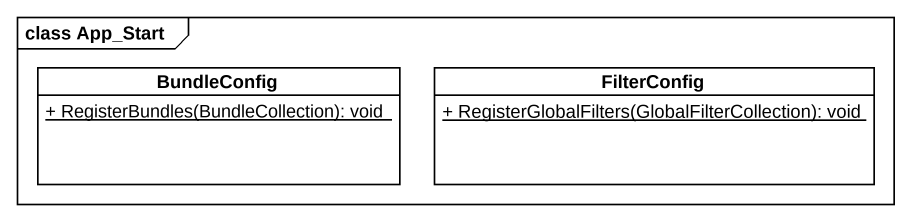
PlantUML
@startuml
mainframe class App_Start
hide circle
hide empty members
skinparam classAttributeIconSize 0
class BundleConfig {
  {static} + RegisterBundles(BundleCollection): void
}
class FilterConfig {
  {static} + RegisterGlobalFilters(GlobalFilterCollection): void
}
@enduml
